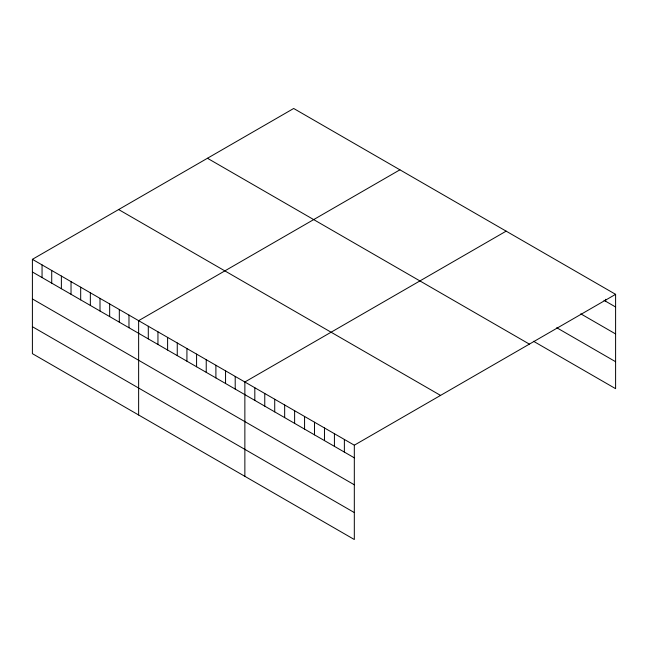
<?xml version="1.0" encoding="UTF-8"?>
<svg xmlns="http://www.w3.org/2000/svg" width="648" height="648" viewBox="0 0 648 648"><rect width="100%" height="100%" fill="white"/><g stroke="black" fill="none" stroke-linecap="round" stroke-linejoin="round"><path stroke-width="0.97" d="M32.4 259.33L354.318 445.192L354.318 539.517L32.4 353.662L32.4 259.33L293.682 108.483L615.6 294.338L615.6 388.67L533.515 341.277M399.913 169.817L138.632 320.663L138.632 414.995M506.145 231.15L244.863 381.996L244.863 476.329M354.318 445.192L615.6 294.338M603.993 300.291L615.6 306.99M580.778 313.834L615.6 333.947M556.729 327.726L615.6 361.714M207.457 158.266L529.375 344.12M118.624 209.547L440.543 395.41M32.4 271.982L354.318 457.836M32.4 298.939L354.318 484.793M32.4 326.705L354.318 512.568M605.653 299.303L605.653 301.247M344.372 439.441L344.372 452.093M334.417 433.698L334.417 446.351M324.47 427.955L324.47 440.608M314.515 422.213L314.515 434.865M304.568 416.47L304.568 429.114M294.621 410.719L294.621 423.371M284.666 404.976L284.666 417.628M274.72 399.233L274.72 411.885M264.765 393.49L264.765 406.134M254.818 387.739L254.818 400.391M235.208 376.423L235.208 389.075M225.553 370.842L225.553 383.495M215.897 365.269L215.897 377.922M206.234 359.697L206.234 372.341M196.579 354.116L196.579 366.768M186.924 348.543L186.924 361.195M177.26 342.97L177.26 355.614M167.605 337.389L167.605 350.041M157.95 331.817L157.95 344.469M148.295 326.244L148.295 338.888M128.976 315.09L128.976 327.742M119.321 309.509L119.321 322.161M109.658 303.936L109.658 316.589M100.003 298.364L100.003 311.008M90.347 292.783L90.347 305.435M80.684 287.21L80.684 299.862M71.029 281.637L71.029 294.281M61.374 276.056L61.374 288.708M51.719 270.483L51.719 283.136M42.055 264.911L42.055 277.555"/></g></svg>
